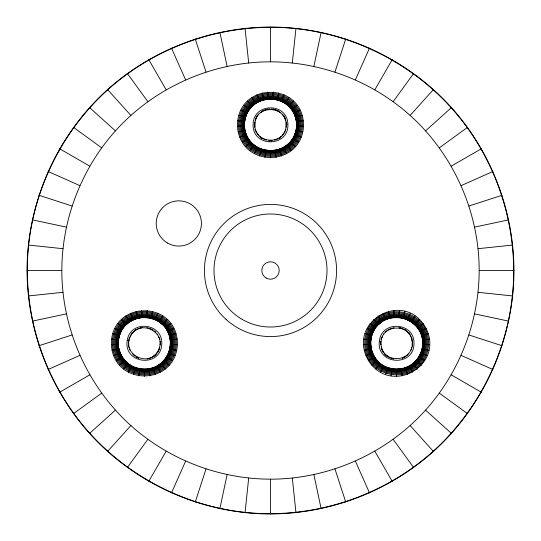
<?xml version="1.0" encoding="UTF-8"?>
<svg xmlns="http://www.w3.org/2000/svg" width="541" height="541" viewBox="0 0 541 541"><rect width="100%" height="100%" fill="white"/><g stroke="black" fill="none" stroke-linecap="round" stroke-linejoin="round"><path stroke-width="0.81" d="M380.742 344.441L380.776 341.743M381.013 344.421C379.261 323.248 412.817 322.301 412.269 343.535C412.404 363.065 381.98 363.924 381.013 344.421L380.472 344.461M422.683 344.421C424.868 321.557 393.287 307.815 378.044 325.006C361.347 340.255 374.812 371.214 397.358 369.388C409.057 369.219 419.816 360.279 422.122 348.81C427.329 328.86 404.289 310.135 385.841 319.467C364.749 327.799 366.183 361.483 387.904 367.988C408.895 376.57 431.163 351.265 419.992 331.532L426.125 328.441C404.688 288.576 345.78 321.482 368.489 360.637C390.839 395.802 444.344 365.912 426.125 328.441M111.372 344.718C110.641 299.464 178.117 299.464 177.387 344.718C175.02 386.315 113.732 386.315 111.372 344.718L118.236 344.428C118.594 358.014 130.794 369.706 144.379 369.483M118.236 344.428C116.173 321.848 146.895 307.957 162.489 324.424C177.996 338.051 169.286 366.507 148.802 369.111C128.352 373.452 110.614 348.877 121.427 330.916C130.34 312.36 160.143 313.198 167.994 332.235C179.213 353.976 152.866 379.092 131.659 366.088L128.264 372.161M118.317 344.421L118.506 340.005L119.439 335.677L121.089 331.572L114.875 328.441M237.492 126.269C236.762 81.015 304.238 81.015 303.508 126.269C301.141 167.866 239.859 167.866 237.492 126.269L244.437 125.972C243.977 88.697 300.005 91.104 296.373 128.183C291.87 162.199 240.407 155.348 244.546 121.542L237.729 120.67M286.027 126.858C288.962 105.813 255.521 102.973 254.865 124.2C253.628 143.69 283.951 146.273 286.027 126.858L286.554 126.925M286.29 126.892L286.148 122.185M370.058 323.667L375.65 327.805C366.345 339.802 370.484 358.994 383.9 366.088L380.506 372.161M27.05 270.5C27.036 202.354 56.947 135.169 107.598 89.583C151.96 49.792 210.909 27.165 270.5 27.05C338.646 27.036 405.831 56.947 451.417 107.598C491.208 151.96 513.835 210.909 513.95 270.5C513.964 338.646 484.053 405.831 433.402 451.417C389.04 491.208 330.091 513.835 270.5 513.95C202.354 513.964 135.169 484.053 89.583 433.402C49.792 389.04 27.165 330.091 27.05 270.5L61.83 270.5C61.816 328.914 87.459 386.497 130.875 425.571C168.893 459.674 219.423 479.076 270.5 479.17C328.914 479.184 386.497 453.541 425.571 410.125C459.674 372.107 479.076 321.577 479.17 270.5C479.184 212.086 453.541 154.503 410.125 115.429C372.107 81.326 321.577 61.924 270.5 61.83C212.086 61.816 154.503 87.459 115.429 130.875C81.326 168.893 61.924 219.423 61.83 270.5M128.508 342.866L129.292 338.226L130.611 335.88C120.298 354.45 150.479 369.138 158.729 349.56C166.892 331.822 139.524 318.507 130.611 335.88M147.179 310.399L146.591 317.324C139.199 316.755 131.72 319.4 126.33 324.485L121.515 319.46M269.127 140.998L269.175 140.464M273.3 91.95L272.718 98.793C289.421 99.862 301.689 119.006 294.784 134.628C288.948 150.526 266.909 156.268 254.06 145.231C240.562 134.993 241.529 112.244 255.846 103.189C269.587 93.275 291.038 100.842 295.44 117.228L302.094 115.192M398.839 317.242L399.42 310.399M412.533 346.281L412.269 343.535M245.053 512.618L248.691 478.028M292.309 62.972L295.947 28.382M160.494 372.161L157.1 366.088C170.625 358.994 174.506 339.701 165.418 327.758L170.942 323.667M254.71 126.892L254.852 122.185M139.97 369.023L138.794 375.88M238.202 131.828L244.999 130.361C247.109 140.633 255.994 148.802 266.077 150.662L264.914 157.431M273.144 109.444L273.239 108.91M391.035 375.88L392.211 369.023L387.931 367.907L385.618 374.467M219.883 508.628L227.112 474.613M313.888 66.387L321.117 32.372M400.259 327.542L400.137 328.062M266.557 140.011L264.576 139.598M278.825 92.896L277.073 99.625M419.485 319.46L414.67 324.485L411.228 321.706L407.366 319.548L403.194 318.074L404.945 311.346M150.953 318.074L152.704 311.346M410.7 350.669L411.917 347.532M148.748 328.286L151.345 328.996M255.136 120.866L256.941 116.518L258.551 114.347M266.091 150.574C279.406 153.076 293.357 143.649 296.001 130.361C298.267 130.854 300.532 131.341 302.798 131.828M424.753 360.637L418.835 356.992L420.824 353.043L422.122 348.81L428.918 350.277M391.826 358.216L391.745 358.473C387.694 357.107 384.164 354.159 382.345 350.264M195.267 502.034L206.02 468.959M334.98 72.041L345.733 38.966M158.98 349.669L159.581 347.045M133.37 374.467L135.69 367.907M259.491 156.018L261.81 149.458M275.714 110.114L275.89 109.607M381.27 339.085L382.453 336.671M138.557 358.419L138.746 357.919M267.7 91.95L268.282 98.793C258.077 99.794 248.529 107.179 245.56 117.228L238.906 115.192M284.972 131.409L285.722 129.529M402.66 328.881L404.56 329.564M171.477 492.905L185.624 461.128M355.376 79.872L369.523 48.095M155.125 319.548L157.986 313.212M264.055 139.132L261.587 138.056L259.673 136.163M281.246 101.099L284.106 94.763M407.366 319.548L410.234 313.212M255.48 118.831L256.407 116.991M149.174 358.216L149.255 358.473C153.306 357.107 156.836 354.159 158.655 350.264M157.918 352.191L158.898 350.379M254.385 153.712L257.78 147.639M278.135 111.203L278.392 110.736M148.775 481.334L166.161 451.214M374.839 89.786L392.225 59.666M136.089 357.222L136.359 356.756M284.363 132.613L282.409 135.351M405.013 330.105L405.304 329.652M130.739 335.183L131.477 334.054M261.736 137.833L261.438 138.28L260.37 137.414M285.107 103.257L289.002 97.495M162.882 315.944L158.986 321.706L162.428 324.485L167.237 319.46M415.123 315.944L411.228 321.706M127.406 467.458L147.849 439.319M393.151 101.681L413.595 73.542M257.53 115.274L256.718 116.383L257.171 116.66M387.14 355.768L386.815 356.194L384.779 354.348M249.746 150.574L254.114 145.164M280.333 112.69L278.825 111.345M123.625 369.023L127.994 363.613L124.795 360.549L119.575 365.148M375.867 369.023L380.235 363.613M133.857 355.62L134.209 355.207M107.598 451.417L130.875 425.571M410.125 115.429L433.402 89.583M407.13 331.714L407.488 331.315M132.579 332.323L131.639 333.324L132.065 333.655M131.848 333.493L135.838 329.875M288.549 106.036L293.364 101.011M407.921 354.456L408.658 353.32M155.524 332.33L155.903 331.951M156.221 354.348L154.185 356.194L153.86 355.768M89.583 433.402L115.429 410.125M425.571 130.875L451.417 107.598M245.695 146.699L250.923 142.1M282.246 114.53L282.652 114.171M371.823 365.148L376.976 360.604M385.097 331.951L386.822 330.822M132.342 353.32L133.079 354.456M280.63 137.414L279.562 138.28L279.264 137.833M408.935 333.655L409.361 333.324L408.421 332.323M257.482 134.493L257.915 134.175M291.471 109.356L297.063 105.218M417.591 327.805L423.184 323.667M73.542 413.595L101.681 393.151M439.319 147.849L467.458 127.406M405.872 356.201L406.974 355.417M157.221 334.372L157.661 334.061M262.175 111.345L260.667 112.69M242.368 142.188L248.292 138.543M283.829 116.66L284.282 116.383L283.47 115.274M116.247 360.637L122.165 356.992L120.176 353.043L118.878 348.81L112.082 350.277M368.489 360.637L374.413 356.992M387.917 330.037L389.074 329.347M59.666 392.225L89.786 374.839M451.214 166.161L481.334 148.775M410.389 335.88L411.708 338.226L412.492 342.866M136.44 329.564L138.34 328.881M256.049 132.153L256.529 131.916M293.79 113.123L300.005 109.992M167.669 331.572L173.877 328.441M402.348 358.176L404.776 356.992M158.547 336.671L159.73 339.085M262.737 110.966L265.198 109.857L269.831 109.005M396.621 376.353L396.621 369.402L401.03 369.023L405.31 367.907L409.341 366.088L412.736 372.161M48.095 369.523L79.872 355.376M461.128 185.624L492.905 171.477M381.777 349.777L382.271 349.56M239.846 137.184L246.297 134.594M285.019 119.034L285.864 120.866M113.718 355.633L120.176 353.043M365.966 355.633L372.418 353.043M389.655 328.996L392.252 328.286M129.083 347.532L129.698 348.735M276.424 139.598L274.443 140.011M411.451 338.314L411.958 338.139M38.966 345.733L72.041 334.98M468.959 206.02L502.034 195.267M138.875 328.421L142.141 327.609M255.021 129.61L255.535 129.448M169.319 335.677L175.967 333.641M421.561 335.677L428.215 333.641M159.467 339.16L159.987 339.018M381.419 347.045L382.02 349.669M147.28 358.926L148.599 358.622M364.323 350.277L371.126 348.81M32.372 321.117L66.387 313.888M474.613 227.112L508.628 219.883M392.834 327.893L394.159 327.63M128.467 346.281L128.995 346.179M412.08 340.891L412.614 340.81M254.446 126.925L254.973 126.858M303.271 120.67L296.373 121.556L296.563 125.972L303.508 126.269M170.334 339.991L177.15 339.119M422.494 340.005L429.392 339.119M28.382 295.947L62.972 292.309M478.028 248.691L512.618 245.053M159.953 341.77L160.488 341.716M363.613 344.718L370.477 344.428M128.731 343.535L128.724 346.226M269.147 140.734L271.853 140.734M479.17 270.5L513.95 270.5M422.764 344.428L429.628 344.718M170.523 344.428L177.387 344.718M159.987 344.421L160.528 344.461M271.169 109.005L275.802 109.857L278.263 110.966M380.512 341.716L381.047 341.77M28.382 245.053L62.972 248.691M478.028 292.309L512.618 295.947M370.747 340.005L363.85 339.119M118.506 340.005L111.608 339.119M398.859 327.609L402.125 328.421M128.386 340.81L128.92 340.891M403.194 318.074L398.832 317.324L394.409 317.324L393.821 310.399M146.841 327.63L148.166 327.893M32.372 219.883L66.387 227.112M474.613 313.888L508.628 321.117M176.677 350.277L169.874 348.81M392.401 358.622L393.72 358.926M381.013 339.018L381.533 339.16M285.465 129.448L285.979 129.61M365.033 333.641L371.681 335.677M119.439 335.677L112.785 333.641M38.966 195.267L72.041 206.02M468.959 334.98L502.034 345.733M129.042 338.139L129.549 338.314M294.703 134.594L301.154 137.184M420.824 353.043L427.282 355.633M168.582 353.043L175.034 355.633M158.729 349.56L159.223 349.777M48.095 171.477L79.872 185.624M461.128 355.376L492.905 369.523M136.224 356.992L138.652 358.176M240.995 109.992L247.21 113.123M284.471 131.916L284.951 132.153M367.123 328.441L373.331 331.572M59.666 148.775L89.786 166.161M451.214 374.839L481.334 392.225M151.926 329.347L153.083 330.037M292.708 138.543L298.632 142.188M166.587 356.992L172.511 360.637M383.339 334.061L383.779 334.372M134.026 355.417L135.128 356.201M73.542 127.406L101.681 147.849M439.319 393.151L467.458 413.595M243.937 105.218L249.529 109.356M283.085 134.175L283.518 134.493M117.816 323.667L123.409 327.805M405.162 329.875L409.152 333.493M154.178 330.822L155.713 332.14M258.348 114.171L258.754 114.53M290.077 142.1L295.305 146.699M421.425 365.148L416.205 360.549L413.006 363.613L417.375 369.023M163.957 360.549L169.177 365.148M89.583 107.598L115.429 130.875M425.571 410.125L451.417 433.402M247.636 101.011L252.451 106.036M281.327 136.163L279.413 138.056L276.945 139.132M373.763 319.46L378.572 324.485L382.014 321.706L378.118 315.944M133.512 331.315L133.87 331.714M107.598 89.583L130.875 115.429M410.125 425.571L433.402 451.417M258.591 135.351L256.637 132.613M406.791 355.207L407.143 355.62M286.886 145.164L291.254 150.574M160.765 363.613L165.133 369.023M282.449 114.347L285.276 118.932M127.406 73.542L147.849 101.681M393.151 439.319L413.595 467.458M251.998 97.495L255.893 103.257M125.877 315.944L129.772 321.706M409.523 334.054L410.261 335.183M135.696 329.652L135.987 330.105M404.641 356.756L404.911 357.222M148.775 59.666L166.161 89.786M374.839 451.214L392.225 481.334M262.608 110.736L262.865 111.203M283.22 147.639L286.615 153.712M382.102 350.379L383.082 352.191M284.593 116.991L285.52 118.831M129.441 348.83L130.3 350.669M385.875 319.548L383.014 313.212M256.894 94.763L259.754 101.099M130.766 313.212L133.634 319.548M171.477 48.095L185.624 79.872M355.376 461.128L369.523 492.905M255.278 129.529L256.028 131.409M402.254 357.919L402.443 358.419M405.31 367.907L407.63 374.467M279.19 149.458L281.509 156.018M265.11 109.607L265.286 110.114M155.382 374.467L153.069 367.907L148.789 369.023L149.965 375.88M195.267 38.966L206.02 72.041M334.98 468.959L345.733 502.034M388.296 311.346L390.047 318.074M263.927 99.625L262.175 92.896M136.055 311.346L137.806 318.074M140.741 327.542L140.863 328.062M219.883 32.372L227.112 66.387M313.888 474.613L321.117 508.628M401.03 369.023L402.206 375.88M267.761 108.91L267.856 109.444M274.909 150.574L276.086 157.431M245.053 28.382L248.691 62.972M292.309 478.028L295.947 512.618M271.825 140.464L271.873 140.998M141.58 310.399L142.168 317.324M160.224 341.743L160.258 344.441M270.5 27.05L270.5 61.83M270.5 150.953L270.5 157.904M270.5 479.17L270.5 513.95M144.379 369.402L144.379 376.353M370.666 340.735C367.535 376.191 421.811 379.268 422.704 343.684C423.17 310.947 373.899 308.154 370.666 340.735M379.315 341.594C376.712 365.06 413.946 367.17 414.007 343.562C414.771 321.881 381.006 319.968 379.315 341.594M112.684 339.261C108.274 382.805 173.289 388.343 176.298 344.671C177.434 304.394 118.378 299.369 112.684 339.261M113.738 339.39C109.471 381.493 172.329 386.849 175.243 344.631C176.332 305.685 119.243 300.83 113.738 339.39M114.739 339.518C110.607 380.249 171.423 385.422 174.236 344.583C175.832 307.105 119.493 302.311 114.739 339.518M115.659 339.64C111.662 379.099 170.577 384.117 173.303 344.543C174.851 308.235 120.271 303.589 115.659 339.64M116.484 339.741C112.602 378.071 169.827 382.947 172.478 344.509C173.979 309.242 120.961 304.725 116.484 339.741M117.187 339.836C113.4 377.199 169.184 381.946 171.768 344.482C173.235 310.101 121.549 305.699 117.187 339.836M117.755 339.904C114.043 376.495 168.67 381.141 171.199 344.455C172.633 310.791 122.029 306.483 117.755 339.904M118.168 339.958C113.982 375.772 168.853 380.445 170.78 344.434C172.194 311.298 122.374 307.058 118.168 339.958M238.804 120.812C234.395 164.356 299.416 169.894 302.426 126.222C303.555 85.945 244.498 80.92 238.804 120.812M239.859 120.941C235.592 163.044 298.456 168.4 301.364 126.181C302.46 87.236 245.364 82.381 239.859 120.941M240.86 121.069C236.735 161.8 297.543 166.973 300.356 126.134C301.952 88.656 245.614 83.862 240.86 121.069M241.786 121.191C237.783 160.65 296.698 165.668 299.423 126.094C300.979 89.786 246.392 85.14 241.786 121.191M242.605 121.292C238.723 159.622 295.947 164.498 298.598 126.06C300.099 90.793 247.081 86.276 242.605 121.292M243.308 121.387C239.521 158.75 295.305 163.497 297.888 126.033C299.356 91.652 247.677 87.25 243.308 121.387M243.876 121.461C240.163 158.046 294.791 162.692 297.32 126.006C298.754 92.342 248.15 88.034 243.876 121.461M244.289 121.509C240.103 157.323 294.973 161.996 296.901 125.992C298.314 92.849 248.495 88.609 244.289 121.509M287.873 124.132C289.144 147.7 251.856 147.7 253.127 124.132C253.594 102.438 287.406 102.438 287.873 124.132M296.563 123.761C297.678 159.338 243.322 159.338 244.437 123.761C245.824 91.044 295.176 91.044 296.563 123.761M364.932 339.261C360.516 382.805 425.537 388.343 428.546 344.671C429.676 304.394 370.619 299.369 364.932 339.261M365.98 339.39C361.713 381.493 424.577 386.849 427.485 344.631C428.58 305.685 371.484 300.83 365.98 339.39M366.981 339.518C362.855 380.249 423.664 385.422 426.477 344.583C428.08 307.105 371.741 302.311 366.981 339.518M367.907 339.64C363.904 379.099 422.819 384.11 425.544 344.543C427.099 308.235 372.512 303.589 367.907 339.64M368.725 339.741C364.844 378.071 422.068 382.947 424.719 344.509C426.22 309.242 373.202 304.725 368.725 339.741M369.429 339.836C365.642 377.199 421.425 381.946 424.009 344.482C425.476 310.101 373.797 305.699 369.429 339.836M369.997 339.904C366.291 376.495 420.912 381.141 423.441 344.455C424.874 310.791 374.271 306.483 369.997 339.904M370.409 339.958C366.223 375.772 421.094 380.445 423.021 344.434C424.435 311.298 374.615 307.058 370.409 339.958M28.619 245.08C21.491 312.786 44.193 382.656 89.759 433.24C129.678 477.405 185.888 506.045 245.08 512.381C312.786 519.509 382.656 496.807 433.24 451.241C477.405 411.322 506.045 355.112 512.381 295.92C519.509 228.214 496.807 158.344 451.241 107.76C411.322 63.595 355.112 34.955 295.92 28.619C228.214 21.491 158.344 44.193 107.76 89.759C63.595 129.678 34.955 185.888 28.619 245.08M118.607 339.275C113.475 374.494 167.494 380.634 170.395 345.158C172.721 312.502 123.679 306.923 118.607 339.275M127.203 340.62C123.274 363.897 160.325 368.11 161.725 344.543C163.713 322.943 130.111 319.122 127.203 340.62M226.179 319.508A66.076 66.076 0 0 0 335.102 284.377A66.076 66.076 0 0 0 250.219 207.609A66.076 66.076 0 0 0 226.179 319.508M167.514 243.037A22.607 22.607 0 0 0 201.428 223.46A22.607 22.607 0 0 0 167.514 203.883A22.607 22.607 0 0 0 167.514 243.037M266.152 278.027A8.697 8.697 0 0 0 279.197 270.5A8.697 8.697 0 0 0 266.152 262.973A8.697 8.697 0 0 0 266.152 278.027M242.24 319.44A56.514 56.514 0 0 0 327.014 270.5A56.514 56.514 0 0 0 242.24 221.56A56.514 56.514 0 0 0 242.24 319.44"/></g></svg>
